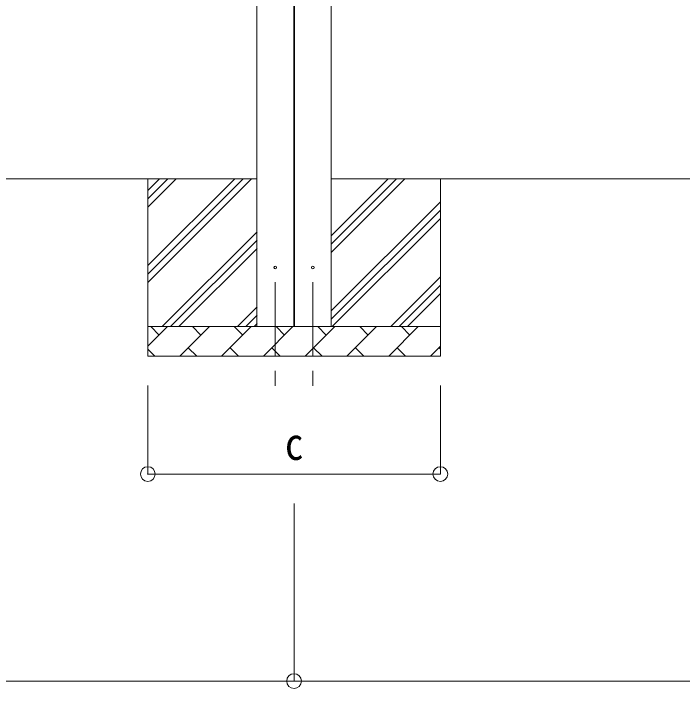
# Model space of a CAD drawing. Units: millimetres at full size, sheet at 1:50; details may follow other scales. Extents: x -14053 to 14053, y -9700 to 9700.
# Drawn here: x -8109 to -5845, y 845 to 3130 of the extents above; entities that cross this region are included whole.
import ezdxf
from ezdxf.enums import TextEntityAlignment as Align

# ---------------------------------------------------------------- set-up
doc = ezdxf.new("R2010")
doc.units = ezdxf.units.MM
doc.header["$LTSCALE"] = 50
doc.header["$PDMODE"] = 32
doc.header["$PDSIZE"] = 50
doc.linetypes.add('CHAIN1', pattern=[8, 5, -1, 1, -1])
for name, color, linetype, lineweight in [('0-2_建具', 4, 'Continuous', 9), ('0-3_階段', 7, 'CHAIN1', 9), ('0-4_設備', 7, 'Continuous', 9), ('0-8_外構', 6, 'Continuous', 9)]:
    doc.layers.add(name, color=color, linetype=linetype, lineweight=lineweight)
doc.styles.add('ＭＳ ゴシック', font='')
doc.styles.get('ＭＳ ゴシック').set_extended_font_data('MS Gothic')

msp = doc.modelspace()

# ---------------------------------------------------------------- linework, layer by layer
at = {"layer": '0-2_建具'}
for p, q in [((-7285.16, 2070.21), (-7285.16, 4925.21)), ((-7160.16, 4922.25), (-7160.16, 2070.21)), ((-7158.16, 2070.21), (-7158.16, 4922.25)), ((-7033.16, 4925.21), (-7033.16, 2070.21))]:
    msp.add_line(p, q, dxfattribs=at)
at = {"layer": '0-2_建具', "color": 7}
for centre in [(-7222.66, 2270.21), (-7095.66, 2270.21)]:
    msp.add_circle(centre, 4.5, dxfattribs=at)
at = {"layer": '0-3_階段'}
for p, q in [((-7222.66, 2220.3), (-7222.66, 1840.67)), ((-7095.66, 2220.3), (-7095.66, 1840.67))]:
    msp.add_line(p, q, dxfattribs=at)
at = {"layer": '0-4_設備'}
for p, q in [((-7285.16, 2570.21), (-12433.16, 2570.21)), ((-7653.66, 2570.21), (-7653.66, 1970.21)), ((-7653.66, 2220.16), (-7303.61, 2570.21)), ((-7653.66, 2248.44), (-7331.89, 2570.21)), ((-7653.66, 2276.73), (-7360.18, 2570.21)), ((-7653.66, 2474.72), (-7558.17, 2570.21)), ((-7653.66, 2503), (-7586.45, 2570.21)), ((-7653.66, 2531.29), (-7614.74, 2570.21)), ((-1885.16, 2570.21), (-7033.16, 2570.21)), ((-7033.16, 2321.54), (-6784.49, 2570.21)), ((-7033.16, 2378.11), (-6841.06, 2570.21)), ((-7033.16, 2349.83), (-6812.78, 2570.21)), ((-6663.66, 2570.21), (-6663.66, 1970.21)), ((-7033.16, 2123.55), (-6663.66, 2493.05)), ((-7033.16, 2095.27), (-6663.66, 2464.77)), ((-7029.93, 2070.21), (-6663.66, 2436.48)), ((-7605.62, 2070.21), (-7284.16, 2391.67)), ((-7577.34, 2070.21), (-7284.16, 2363.39)), ((-7549.05, 2070.21), (-7284.16, 2335.1)), ((-6831.94, 2070.21), (-6663.66, 2238.49)), ((-6803.66, 2070.21), (-6663.66, 2210.21)), ((-6775.38, 2070.21), (-6663.66, 2181.93)), ((-7351.06, 2070.21), (-7284.16, 2137.11)), ((-7322.78, 2070.21), (-7284.16, 2108.83)), ((-7294.49, 2070.21), (-7284.16, 2080.54)), ((-7653.66, 2070.21), (-6663.66, 2070.21)), ((-7653.66, 2003.74), (-7587.19, 2070.21)), ((-7615.74, 2041.66), (-7644.29, 2070.21)), ((-7545.77, 1970.21), (-7445.77, 2070.21)), ((-7474.32, 2041.66), (-7502.87, 2070.21)), ((-7404.35, 1970.21), (-7304.35, 2070.21)), ((-7332.9, 2041.66), (-7361.45, 2070.21)), ((-7262.92, 1970.21), (-7162.92, 2070.21)), ((-7191.48, 2041.66), (-7220.03, 2070.21)), ((-7121.5, 1970.21), (-7021.5, 2070.21)), ((-7050.06, 2041.66), (-7078.61, 2070.21)), ((-6980.08, 1970.21), (-6880.08, 2070.21)), ((-6908.63, 2041.66), (-6937.19, 2070.21)), ((-6838.66, 1970.21), (-6738.66, 2070.21)), ((-6767.21, 2041.66), (-6795.77, 2070.21)), ((-7653.66, 1993.79), (-7630.08, 1970.21)), ((-7517.21, 1998.76), (-7488.66, 1970.21)), ((-7375.79, 1998.76), (-7347.24, 1970.21)), ((-7234.37, 1998.76), (-7205.82, 1970.21)), ((-7092.95, 1998.76), (-7064.4, 1970.21)), ((-6951.53, 1998.76), (-6922.97, 1970.21)), ((-6810.11, 1998.76), (-6781.55, 1970.21)), ((-6697.24, 1970.21), (-6663.66, 2003.79)), ((-6668.69, 1998.76), (-6663.66, 1993.74)), ((-6663.66, 1970.21), (-7653.66, 1970.21))]:
    msp.add_line(p, q, dxfattribs=at)
at = {"layer": '0-8_外構'}
for p, q in [((-7654.16, 1571.21), (-7654.16, 1871.21)), ((-6664.16, 1571.21), (-6664.16, 1871.21)), ((-7654.16, 1571.21), (-6664.16, 1571.21)), ((-7159.16, 870.33), (-7159.16, 1471.21)), ((-12495.66, 870.33), (-7159.16, 870.33)), ((-7159.16, 870.33), (-1822.66, 870.33))]:
    msp.add_line(p, q, dxfattribs=at)
for p in [(-7654.16, 1571.21), (-6664.16, 1571.21), (-7159.16, 870.33)]:
    msp.add_point(p, dxfattribs=at)

# ---------------------------------------------------------------- texts
at = {"layer": '0-8_外構', "color": 7, "style": 'ＭＳ ゴシック', "width": 0.85}
msp.add_text('c', height=110, dxfattribs=at).set_placement((-7190.41, 1586.21), align=Align.BOTTOM_LEFT)

doc.saveas('drawing.dxf')
